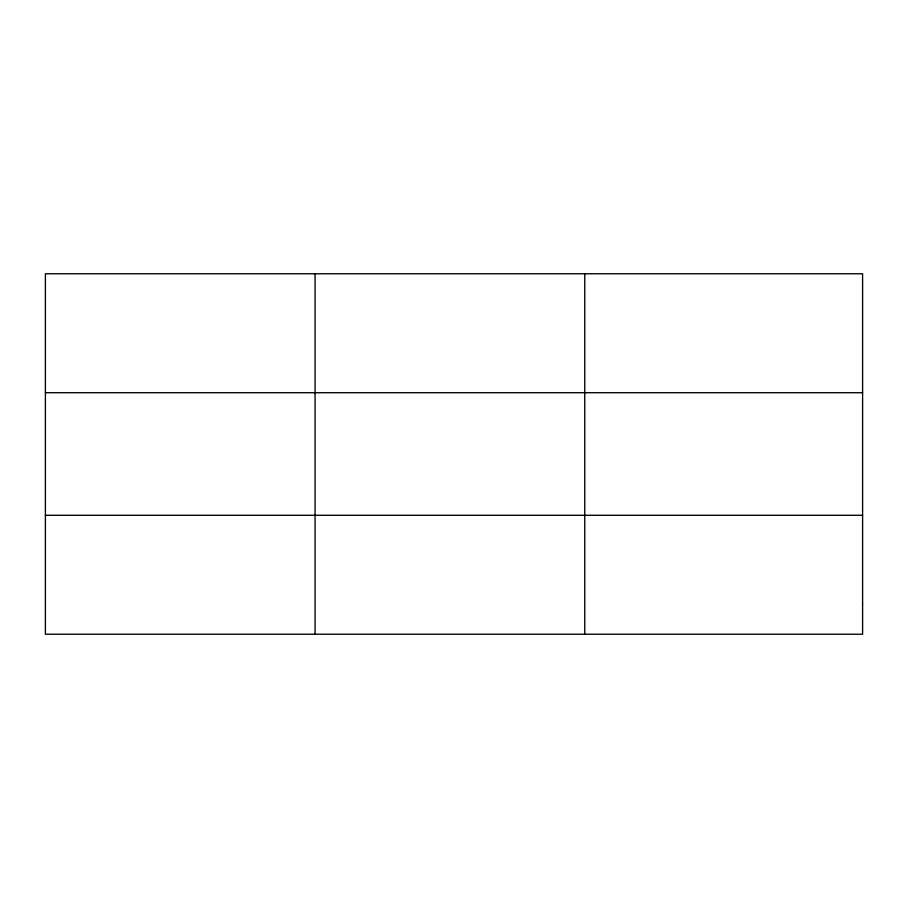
<?xml version="1.0" encoding="UTF-8"?>
<svg xmlns="http://www.w3.org/2000/svg" width="908" height="908" viewBox="0 0 908 908"><rect width="100%" height="100%" fill="white"/><g stroke="black" fill="none" stroke-linecap="round" stroke-linejoin="round"><path stroke-width="1.36" d="M315.076 634.227L315.076 273.773M584.752 634.227L584.752 273.773M45.4 392.721L862.6 392.721M45.4 515.279L862.6 515.279M862.6 604.49L862.6 634.227L45.4 634.227L45.4 273.773L862.6 273.773L862.6 604.49"/></g></svg>
